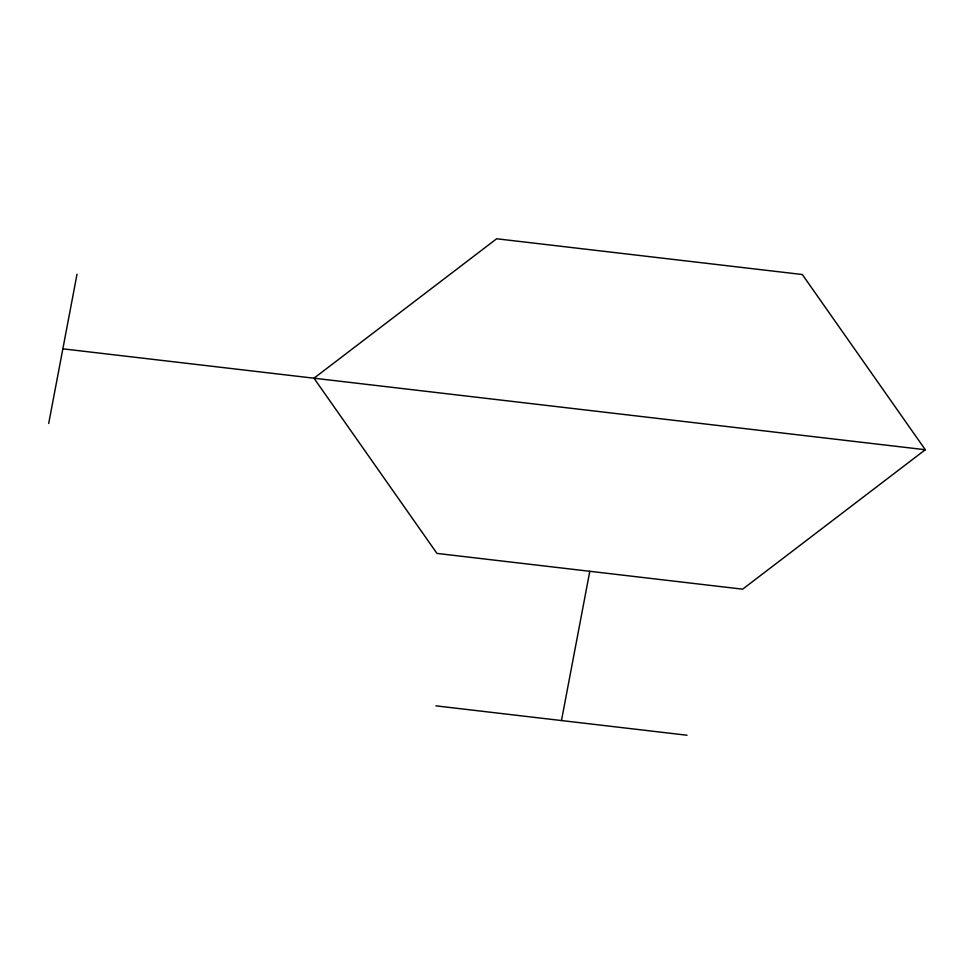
<?xml version="1.0" encoding="UTF-8"?>
<svg xmlns="http://www.w3.org/2000/svg" width="974" height="974" viewBox="0 0 974 974"><rect width="100%" height="100%" fill="white"/><g stroke="black" fill="none" stroke-linecap="round" stroke-linejoin="round"><path stroke-width="1.46" d="M48.7 423.459L77.019 274.205M561.474 720.541L589.794 571.3M925.3 449.732L742.626 589.173L436.961 553.415L313.981 378.204L496.655 238.764L802.32 274.522L925.3 449.732L62.86 348.826M435.914 705.858L687.035 735.236"/></g></svg>
